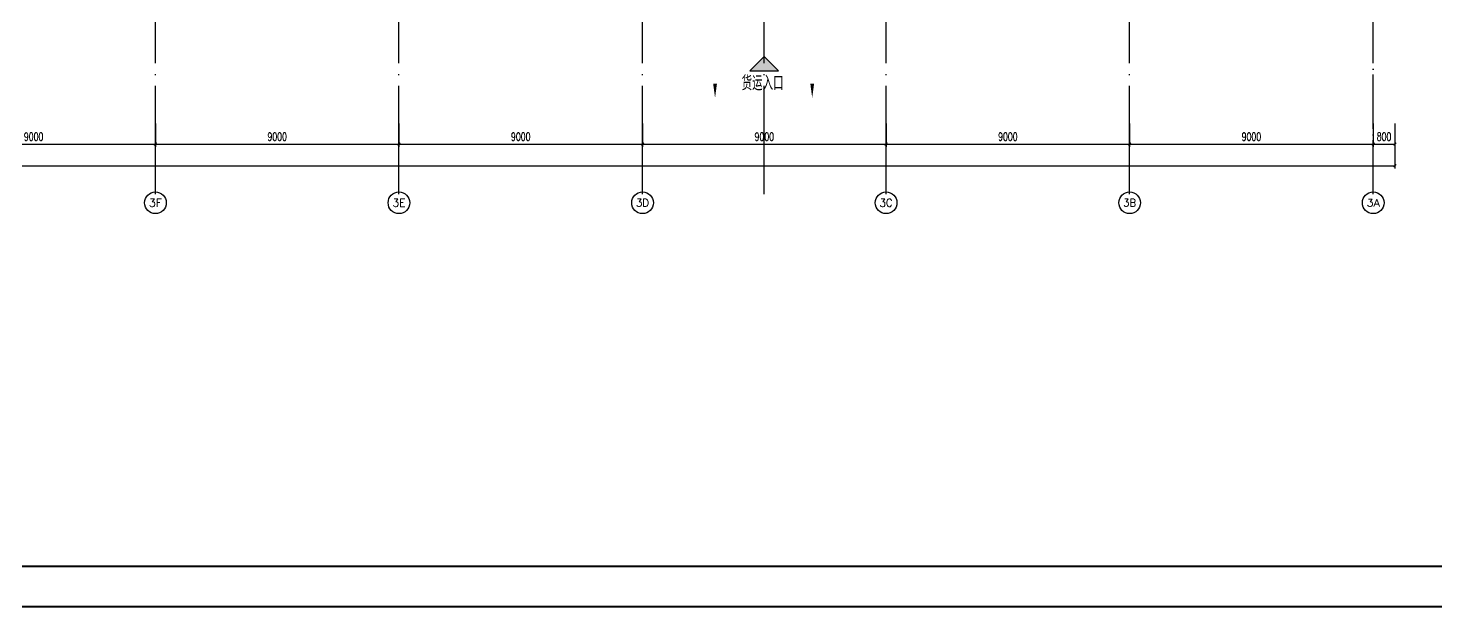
# Model space of a CAD drawing. Extents: x -1396510 to 1250330, y -1892470 to 1623980.
# Drawn here: x 152224 to 204240, y -1383328 to -1361921 of the extents above; entities that cross this region are included whole.
import ezdxf
from ezdxf.enums import TextEntityAlignment as Align

# ---------------------------------------------------------------- set-up
doc = ezdxf.new("R2010")
doc.units = 0
doc.header["$LTSCALE"] = 1000
doc.header["$MEASUREMENT"] = 0
doc.linetypes.add('DOTE', pattern=[2.42, 2, -0.2, 0.02, -0.2])
doc.layers.get('Defpoints').update_dxf_attribs({"color": 210})
for name, color, linetype in [('0-cxFrame', 155, 'Continuous'), ('A-AXIS-D', 1, 'Continuous'), ('A-AXIS-DOTE', 14, 'DOTE'), ('A-AXIS-SYMB', 3, 'Continuous'), ('A-TEXT', 61, 'Continuous'), ('FH-tri', 180, 'Continuous')]:
    doc.layers.add(name, color=color, linetype=linetype)
doc.layers.add('0-cxText', color=131, linetype='Continuous', lineweight=25)
doc.layers.add('A-云线2', color=3, linetype='Continuous', plot=False)
doc.styles.add('_TCH_AXIS', font='COMPLEX', dxfattribs={"bigfont": 'GBCBIG'})
doc.styles.add('_TCH_DIM_T3', font='SIMPLEX', dxfattribs={"width": 0.705882, "bigfont": 'GBCBIG'})
doc.styles.add('A-STANDARD', font='SIMPLEX', dxfattribs={"bigfont": 'GBCBIG'})
doc.styles.add('cx_tuming', font='simhei.ttf')
doc.styles.add('cx_tuqian1', font='')
doc.styles.add('黑体', font='simhei.ttf', dxfattribs={"height": 12})
doc.styles.get('cx_tuqian1').set_extended_font_data('SimSun')
doc.dimstyles.new('_TCH_ARCH&&100', dxfattribs={"dimtxt": 297.5, "dimasz": 100, "dimexe": 100, "dimexo": 100, "dimgap": 126.25, "dimtad": 1, "dimdec": 0, "dimzin": 0, "dimdsep": 46, "dimtxsty": '_TCH_DIM_T3', "dimblk": 'ARCHTICK', "dimcen": 0.09, "dimclrt": 7, "dimazin": 2, "dimtfac": 1, "dimtdec": 0, "dimtix": 1, "dimtmove": 2, "dimatfit": 3, "dimfxl": 0, "dimtolj": 1, "dimtzin": 0, "dimarcsym": 0})

# ---------------------------------------------------------------- blocks, each defined once
blk = doc.blocks.new('_ArchTick')
at = {"color": 0, "linetype": 'ByBlock', "const_width": 0.4}
blk.add_lwpolyline([(-0.5, -0.5), (0.5, 0.5)], dxfattribs=at)
blk = doc.blocks.new('*D5814')
at = {"layer": 'A-AXIS-D', "color": 0, "lineweight": -2, "transparency": 16777216}
for p, q in [((130000, -77370), (130000, -78228)), ((139000, -77370), (139000, -78228)), ((130000, -78128), (139000, -78128))]:
    blk.add_line(p, q, dxfattribs=at)
at = {"layer": 'Defpoints', "color": 0, "transparency": 16777216}
for p in [(130000, -77270), (139000, -77270), (139000, -78128)]:
    blk.add_point(p, dxfattribs=at)
at = {"layer": 'A-AXIS-D', "color": 0, "lineweight": -2, "transparency": 16777216, "xscale": 100, "yscale": 100, "zscale": 100, "rotation": 180}
blk.add_blockref('_ArchTick', (130000, -78128), dxfattribs=at)
at = {"layer": 'A-AXIS-D', "color": 0, "lineweight": -2, "transparency": 16777216, "xscale": 100, "yscale": 100, "zscale": 100}
blk.add_blockref('_ArchTick', (139000, -78128), dxfattribs=at)
at = {"layer": 'A-AXIS-D', "color": 7, "transparency": 16777216, "insert": (134500, -77853), "char_height": 297.5, "attachment_point": 5, "style": '_TCH_DIM_T3'}
blk.add_mtext('\\A1;9000', dxfattribs=at)
blk = doc.blocks.new('*D5815')
at = {"layer": 'A-AXIS-D', "color": 0, "lineweight": -2, "transparency": 16777216}
for p, q in [((139000, -77370), (139000, -78228)), ((148000, -77370), (148000, -78228)), ((139000, -78128), (148000, -78128))]:
    blk.add_line(p, q, dxfattribs=at)
at = {"layer": 'Defpoints', "color": 0, "transparency": 16777216}
for p in [(139000, -77270), (148000, -77270), (148000, -78128)]:
    blk.add_point(p, dxfattribs=at)
at = {"layer": 'A-AXIS-D', "color": 0, "lineweight": -2, "transparency": 16777216, "xscale": 100, "yscale": 100, "zscale": 100, "rotation": 180}
blk.add_blockref('_ArchTick', (139000, -78128), dxfattribs=at)
at = {"layer": 'A-AXIS-D', "color": 0, "lineweight": -2, "transparency": 16777216, "xscale": 100, "yscale": 100, "zscale": 100}
blk.add_blockref('_ArchTick', (148000, -78128), dxfattribs=at)
at = {"layer": 'A-AXIS-D', "color": 7, "transparency": 16777216, "insert": (143500, -77853), "char_height": 297.5, "attachment_point": 5, "style": '_TCH_DIM_T3'}
blk.add_mtext('\\A1;9000', dxfattribs=at)
blk = doc.blocks.new('*D5816')
at = {"layer": 'A-AXIS-D', "color": 0, "lineweight": -2, "transparency": 16777216}
for p, q in [((148000, -77370), (148000, -78228)), ((157000, -77370), (157000, -78228)), ((148000, -78128), (157000, -78128))]:
    blk.add_line(p, q, dxfattribs=at)
at = {"layer": 'Defpoints', "color": 0, "transparency": 16777216}
for p in [(148000, -77270), (157000, -77270), (157000, -78128)]:
    blk.add_point(p, dxfattribs=at)
at = {"layer": 'A-AXIS-D', "color": 0, "lineweight": -2, "transparency": 16777216, "xscale": 100, "yscale": 100, "zscale": 100, "rotation": 180}
blk.add_blockref('_ArchTick', (148000, -78128), dxfattribs=at)
at = {"layer": 'A-AXIS-D', "color": 0, "lineweight": -2, "transparency": 16777216, "xscale": 100, "yscale": 100, "zscale": 100}
blk.add_blockref('_ArchTick', (157000, -78128), dxfattribs=at)
at = {"layer": 'A-AXIS-D', "color": 7, "transparency": 16777216, "insert": (152500, -77853), "char_height": 297.5, "attachment_point": 5, "style": '_TCH_DIM_T3'}
blk.add_mtext('\\A1;9000', dxfattribs=at)
blk = doc.blocks.new('*D5817')
at = {"layer": 'A-AXIS-D', "color": 0, "lineweight": -2, "transparency": 16777216}
for p, q in [((157000, -77370), (157000, -78228)), ((166000, -77370), (166000, -78228)), ((157000, -78128), (166000, -78128))]:
    blk.add_line(p, q, dxfattribs=at)
at = {"layer": 'Defpoints', "color": 0, "transparency": 16777216}
for p in [(157000, -77270), (166000, -77270), (166000, -78128)]:
    blk.add_point(p, dxfattribs=at)
at = {"layer": 'A-AXIS-D', "color": 0, "lineweight": -2, "transparency": 16777216, "xscale": 100, "yscale": 100, "zscale": 100, "rotation": 180}
blk.add_blockref('_ArchTick', (157000, -78128), dxfattribs=at)
at = {"layer": 'A-AXIS-D', "color": 0, "lineweight": -2, "transparency": 16777216, "xscale": 100, "yscale": 100, "zscale": 100}
blk.add_blockref('_ArchTick', (166000, -78128), dxfattribs=at)
at = {"layer": 'A-AXIS-D', "color": 7, "transparency": 16777216, "insert": (161500, -77853), "char_height": 297.5, "attachment_point": 5, "style": '_TCH_DIM_T3'}
blk.add_mtext('\\A1;9000', dxfattribs=at)
blk = doc.blocks.new('*D5818')
at = {"layer": 'A-AXIS-D', "color": 0, "lineweight": -2, "transparency": 16777216}
for p, q in [((166000, -77370), (166000, -78228)), ((175000, -77370), (175000, -78228)), ((166000, -78128), (175000, -78128))]:
    blk.add_line(p, q, dxfattribs=at)
at = {"layer": 'Defpoints', "color": 0, "transparency": 16777216}
for p in [(166000, -77270), (175000, -77270), (175000, -78128)]:
    blk.add_point(p, dxfattribs=at)
at = {"layer": 'A-AXIS-D', "color": 0, "lineweight": -2, "transparency": 16777216, "xscale": 100, "yscale": 100, "zscale": 100, "rotation": 180}
blk.add_blockref('_ArchTick', (166000, -78128), dxfattribs=at)
at = {"layer": 'A-AXIS-D', "color": 0, "lineweight": -2, "transparency": 16777216, "xscale": 100, "yscale": 100, "zscale": 100}
blk.add_blockref('_ArchTick', (175000, -78128), dxfattribs=at)
at = {"layer": 'A-AXIS-D', "color": 7, "transparency": 16777216, "insert": (170500, -77853), "char_height": 297.5, "attachment_point": 5, "style": '_TCH_DIM_T3'}
blk.add_mtext('\\A1;9000', dxfattribs=at)
blk = doc.blocks.new('*D5819')
at = {"layer": 'A-AXIS-D', "color": 0, "lineweight": -2, "transparency": 16777216}
for p, q in [((175000, -77370), (175000, -78228)), ((184000, -77370), (184000, -78228)), ((175000, -78128), (184000, -78128))]:
    blk.add_line(p, q, dxfattribs=at)
at = {"layer": 'Defpoints', "color": 0, "transparency": 16777216}
for p in [(175000, -77270), (184000, -77270), (184000, -78128)]:
    blk.add_point(p, dxfattribs=at)
at = {"layer": 'A-AXIS-D', "color": 0, "lineweight": -2, "transparency": 16777216, "xscale": 100, "yscale": 100, "zscale": 100, "rotation": 180}
blk.add_blockref('_ArchTick', (175000, -78128), dxfattribs=at)
at = {"layer": 'A-AXIS-D', "color": 0, "lineweight": -2, "transparency": 16777216, "xscale": 100, "yscale": 100, "zscale": 100}
blk.add_blockref('_ArchTick', (184000, -78128), dxfattribs=at)
at = {"layer": 'A-AXIS-D', "color": 7, "transparency": 16777216, "insert": (179500, -77853), "char_height": 297.5, "attachment_point": 5, "style": '_TCH_DIM_T3'}
blk.add_mtext('\\A1;9000', dxfattribs=at)
blk = doc.blocks.new('*D5820')
at = {"layer": 'A-AXIS-D', "color": 0, "lineweight": -2, "transparency": 16777216}
for p, q in [((184000, -77370), (184000, -78228)), ((184800, -77370), (184800, -78228)), ((184000, -78128), (184800, -78128))]:
    blk.add_line(p, q, dxfattribs=at)
at = {"layer": 'Defpoints', "color": 0, "transparency": 16777216}
for p in [(184000, -77270), (184800, -77270), (184800, -78128)]:
    blk.add_point(p, dxfattribs=at)
at = {"layer": 'A-AXIS-D', "color": 0, "lineweight": -2, "transparency": 16777216, "xscale": 100, "yscale": 100, "zscale": 100, "rotation": 180}
blk.add_blockref('_ArchTick', (184000, -78128), dxfattribs=at)
at = {"layer": 'A-AXIS-D', "color": 0, "lineweight": -2, "transparency": 16777216, "xscale": 100, "yscale": 100, "zscale": 100}
blk.add_blockref('_ArchTick', (184800, -78128), dxfattribs=at)
at = {"layer": 'A-AXIS-D', "color": 7, "transparency": 16777216, "insert": (184400, -77853), "char_height": 297.5, "attachment_point": 5, "style": '_TCH_DIM_T3'}
blk.add_mtext('\\A1;800', dxfattribs=at)
blk = doc.blocks.new('*D5830')
at = {"layer": 'A-AXIS-D', "color": 0, "lineweight": -2, "transparency": 16777216}
for p, q in [((-900, -77470), (-900, -79028)), ((184800, -77470), (184800, -79028)), ((-900, -78928), (184800, -78928))]:
    blk.add_line(p, q, dxfattribs=at)
at = {"layer": 'Defpoints', "color": 0, "transparency": 16777216}
for p in [(-900, -77370), (184800, -77370), (184800, -78928)]:
    blk.add_point(p, dxfattribs=at)
at = {"layer": 'A-AXIS-D', "color": 0, "lineweight": -2, "transparency": 16777216, "xscale": 100, "yscale": 100, "zscale": 100, "rotation": 180}
blk.add_blockref('_ArchTick', (-900, -78928), dxfattribs=at)
at = {"layer": 'A-AXIS-D', "color": 0, "lineweight": -2, "transparency": 16777216, "xscale": 100, "yscale": 100, "zscale": 100}
blk.add_blockref('_ArchTick', (184800, -78928), dxfattribs=at)
at = {"layer": 'A-AXIS-D', "color": 7, "transparency": 16777216, "insert": (91950, -78653), "char_height": 297.5, "attachment_point": 5, "style": '_TCH_DIM_T3'}
blk.add_mtext('\\A1;185700', dxfattribs=at)
blk = doc.blocks.new('TK22.A0+2 L(Dragon)')
at = {"layer": '0-cxFrame', "color": 7, "const_width": 0.5}
blk.add_lwpolyline([(0, 0), (-1783, 0), (-1783, 841), (0, 841)], close=True, dxfattribs=at)
at = {"layer": '0-cxFrame', "const_width": 0.5}
blk.add_lwpolyline([(-80, 10), (-1763, 10), (-1763, 831), (-80, 831)], close=True, dxfattribs=at)
at = {"style": '黑体', "flags": 4}
blk.add_attdef('图幅', text='', height=3.3, dxfattribs=at).set_placement((-40, 3), align=Align.RIGHT)
at = {"layer": '0-cxText', "flags": 4}
for tag, height, style, p in [('建设单位', 3.5, 'cx_tuming', (-45, 240)), ('项目名称', 3.5, 'cx_tuming', (-45, 210)), ('子项名称', 3.5, 'cx_tuming', (-45, 180)), ('工程编号', 3.3, 'cx_tuqian1', (-35, 165)), ('图名1', 3.5, 'cx_tuming', (-45, 87)), ('图名2', 3.5, 'cx_tuming', (-45, 79)), ('图名3', 3.5, 'cx_tuming', (-45, 71)), ('出图日期', 3.3, 'cx_tuqian1', (-39, 60)), ('专业', 3.3, 'cx_tuqian1', (-55, 52)), ('图号', 3.3, 'cx_tuqian1', (-55, 44)), ('版次', 3.3, 'cx_tuqian1', (-20, 44))]:
    blk.add_attdef(tag, text='', height=height, dxfattribs=dict(at, style=style)).set_placement(p, align=Align.MIDDLE)
at = {"layer": 'Defpoints', "color": 6, "flags": 4}
for tag, height, style, p in [('tufu', 3.3, '黑体', (-12, 12)), ('dwfname', 4, 'cx_tuqian1', (-80, 3))]:
    blk.add_attdef(tag, text='', height=height, dxfattribs=dict(at, style=style)).set_placement(p, align=Align.RIGHT)
blk = doc.blocks.new('世赫3#厂房一层0821')
at = {"layer": 'FH-tri'}
h = blk.add_hatch(color=8, dxfattribs=at)
h.dxf.hatch_style = 1
h.paths.add_polyline_path([(160969.7, -75422.6), (162030.3, -75422.6), (161500, -74892.3)])
at = {"layer": 'A-AXIS-D'}
for centre in [(139000, -80296), (148000, -80296), (157000, -80296), (166000, -80296), (175000, -80296), (184000, -80296)]:
    blk.add_circle(centre, 400, dxfattribs=at)
at = {"layer": 'A-AXIS-DOTE', "color": 8, "ltscale": 2}
for p, q in [((139000, -79980), (139000, 5514)), ((148000, -79980), (148000, 5514)), ((157000, -79980), (157000, 5514)), ((161500, -79980), (161500, 5514)), ((166000, -79980), (166000, 5514)), ((175000, -79980), (175000, 5514))]:
    blk.add_line(p, q, dxfattribs=at)
at = {"layer": 'A-AXIS-DOTE', "color": 8}
blk.add_line((184000, -79980), (184000, 5514), dxfattribs=at)
at = {"layer": 'A-AXIS-SYMB', "color": 8}
for points in [[(159680, -74962.3, 0, 0, 0), (159680, -76422.3, 0, 140, 0), (159680, -75897.3, 0, 0, 0)], [(163270, -74962.3, 0, 0, 0), (163270, -76422.3, 0, 140, 0), (163270, -75897.3, 0, 0, 0)]]:
    blk.add_lwpolyline(points, format="xyseb", dxfattribs=at)
at = {"layer": 'FH-tri', "color": 8}
blk.add_lwpolyline([(160969.7, -75422.6), (162030.3, -75422.6), (162030.3, -75422.6), (161500, -74892.3)], close=True, dxfattribs=at)
at = {"layer": 'A-AXIS-D', "color": 7, "style": '_TCH_AXIS'}
for s, height, p, p2 in [('3F', 288.12, (138759.9, -80440.1), (139240.1, -80440.1)), ('3E', 288.12, (147759.9, -80440.1), (148240.1, -80440.1)), ('3D', 282.17, (156758.1, -80437.1), (157241.9, -80437.1)), ('3C', 294.28, (165761.8, -80443.2), (166238.2, -80443.2)), ('3B', 282.17, (174758.1, -80437.1), (175241.9, -80437.1)), ('3A', 276.42, (183756.5, -80434.2), (184243.5, -80434.2))]:
    blk.add_text(s, height=height, dxfattribs=at).set_placement(p, p2, align=Align.FIT)
at = {"layer": 'A-TEXT', "color": 8, "style": 'A-STANDARD'}
blk.add_text('货运入口', height=540.14, dxfattribs=at).set_placement((160658.7, -76144.7))
at = {"layer": 'A-AXIS-D'}
for base, p1, p2, picture, middle in [((184800, -78927.8), (-900, -77369.8), (184800, -77369.8), '*D5830', (91950, -78652.8)), ((139000, -78127.8), (130000, -77269.8), (139000, -77269.8), '*D5814', (134500, -77852.8)), ((148000, -78127.8), (139000, -77269.8), (148000, -77269.8), '*D5815', (143500, -77852.8)), ((157000, -78127.8), (148000, -77269.8), (157000, -77269.8), '*D5816', (152500, -77852.8)), ((166000, -78127.8), (157000, -77269.8), (166000, -77269.8), '*D5817', (161500, -77852.8)), ((175000, -78127.8), (166000, -77269.8), (175000, -77269.8), '*D5818', (170500, -77852.8)), ((184000, -78127.8), (175000, -77269.8), (184000, -77269.8), '*D5819', (179500, -77852.8)), ((184800, -78127.8), (184000, -77269.8), (184800, -77269.8), '*D5820', (184400, -77852.8))]:
    dim = blk.add_linear_dim(base=base, p1=p1, p2=p2, angle=0, dimstyle='_TCH_ARCH&&100', dxfattribs=at)
    dim.commit()
    dim.dimension.update_dxf_attribs({"geometry": picture, "text_midpoint": middle, "dimtype": 161})

msp = doc.modelspace()

# ---------------------------------------------------------------- block references
at = {"layer": '0-cxFrame', "xscale": 150, "yscale": 150, "zscale": 150}
msp.add_blockref('TK22.A0+2 L(Dragon)', (254676.2, -1383290), dxfattribs=at)
at = {"layer": 'A-云线2'}
msp.add_blockref('世赫3#厂房一层0821', (17925.8, -1288074), dxfattribs=at)

doc.saveas('drawing.dxf')
